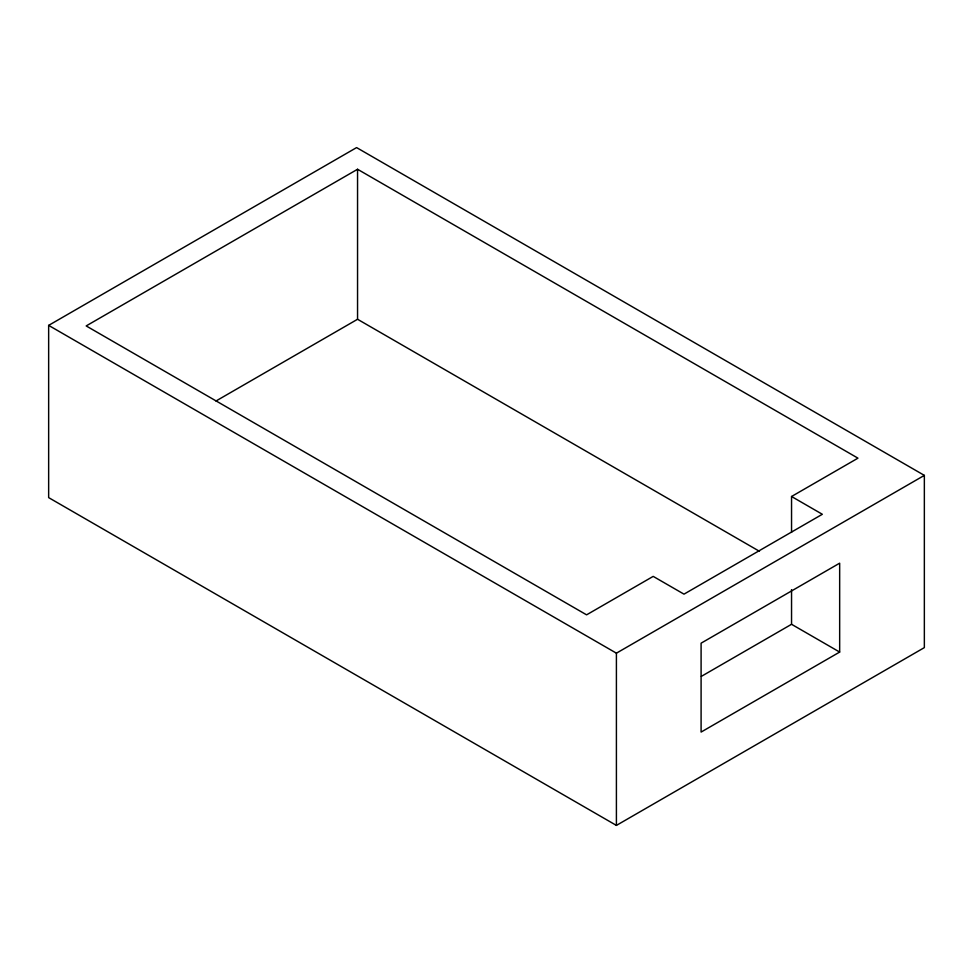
<?xml version="1.0" encoding="UTF-8"?>
<svg xmlns="http://www.w3.org/2000/svg" width="973" height="973" viewBox="0 0 973 973"><rect width="100%" height="100%" fill="white"/><g stroke="black" fill="none" stroke-linecap="round" stroke-linejoin="round"><path stroke-width="1.46" d="M48.65 325.383L356.592 147.592L924.35 475.383L924.35 647.617L616.408 825.408L48.65 497.617L48.65 325.383L616.408 653.175L924.35 475.383M791.548 496.498L857.955 458.161L357.553 169.266L86.183 325.931L586.585 614.839L653.199 576.381L683.995 594.15L822.343 514.279L791.548 496.498L791.548 532.401M215.97 401.01L357.553 319.266L759.451 551.302M701.351 676.369L791.548 624.289L839.663 652.068L839.663 563.172L701.095 643.177L701.095 732.073L839.663 652.068M791.548 589.626L791.548 624.289M616.408 653.175L616.408 825.408M357.553 169.266L357.553 319.266"/></g></svg>
